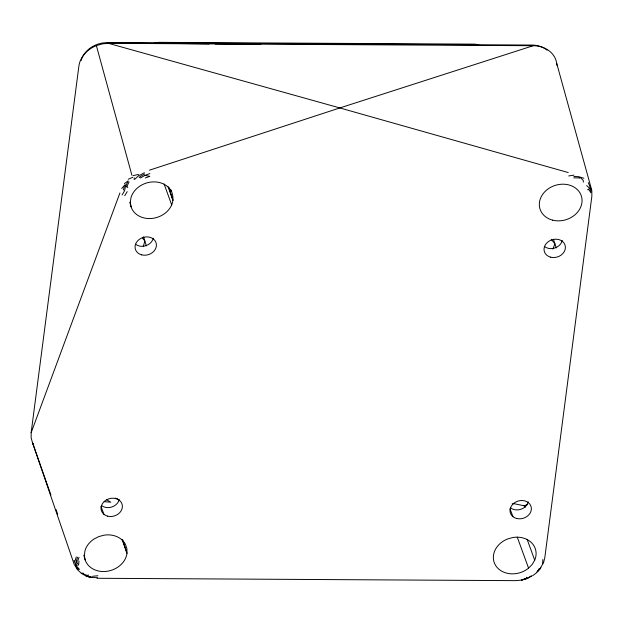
<?xml version="1.0" encoding="UTF-8"?>
<svg xmlns="http://www.w3.org/2000/svg" width="623" height="623" viewBox="0 0 623 623"><rect width="100%" height="100%" fill="white"/><g stroke="black" fill="none" stroke-linecap="round" stroke-linejoin="round"><path stroke-width="0.93" d="M78.436 569.492L75.414 565.723L76.068 565.209L76.255 561.183L77.641 557.188M542.633 563.636L542.835 559.532M134.163 179.572L134.249 177.874M79.004 561.105L78.56 565.123L76.255 561.183M74.269 564.578L32.567 442.86L31.166 437.914L31.15 432.705L78.887 66.093A27.093 22.483 -17.2 0 1 96.37 45.619L102.32 43.883L108.425 43.322L533.202 45.72A27.093 22.483 -17.2 0 1 556.923 65.29M123.424 190.07L124.592 185.218L121.719 188.512M543.567 562.616L544.782 557.819L591.85 196.362L591.834 191.199L590.472 187.998L589.522 188.091L586.671 185.607M143.345 246.412L144.84 240.953L142.433 237.916M131.071 206.867A21.673 17.989 -17.2 0 0 150.657 218.533A21.673 17.989 -17.2 0 0 171.691 204.897C173.918 199.905 172.929 194.493 170.858 189.657M75.017 560.918L76.286 556.9M77.61 561.245L79.035 557.297M31.15 432.705L119.912 192.959M552.889 249.052L554.914 243.795L551.223 239.302M128.992 181.908L127.045 186.293L127.777 187.702M526.77 577.233L526.201 578.284L521.755 579.966M122.116 194.983L124.6 190.739L125.511 186.113L125.091 184.501M534.705 560.194L532.182 564.454L528.569 568.153A21.673 17.989 -17.2 0 1 496.126 566.198A21.673 17.989 -17.2 0 1 507.831 538.872L513.079 537.478A21.673 17.989 -17.2 0 1 534.705 560.194L527.105 539.261M540.406 567.966L543.264 563.2M124.709 195.739L127.217 191.65M539.144 568.69L536.925 572.179L540.46 568.402L537.532 571.641M527.113 577.942L526.388 578.697L521.677 580.091L515.735 580.644L96.939 578.276M539.931 568.667L540.951 567.685M134.95 179.081L138.563 175.741M77.26 565.279L76.395 565.995L79.518 569.375M532.774 575.675L536.668 572.685M124.421 183.606L128.198 180.872L125.986 185.42L126.594 186.962M527.346 578.339L531.24 575.901M149.902 173.568L144.902 175.398L140.463 177.983L139.077 177.041M139.988 176.698L144.653 174.019M531.987 575.893L527.455 578.409L521.677 580.091M144.388 172.719L139.521 175.382L138.096 174.502L133.143 175.647M128.291 179.237L132.777 177.236M145.276 177.999L149.863 176.348L144.902 175.398M149.45 170.188L339.831 107.943L533.202 45.72M512.184 503.828L514.1 503.703L524.075 505.744L527.665 504.583M88.614 575.037L87.142 575.426L82.602 573.596M568.69 175.935L573.985 175.156M92.609 576.283L97.897 575.753M588.626 188.948L589.841 188.878M86.402 575.823L87.874 575.745M587.505 189.711L588.93 189.704L590.838 192.733L590.472 187.998M81.107 60.618A24.383 20.232 -17.2 0 1 107.179 42.66L532.089 45.058A24.383 20.232 -17.2 0 1 547.119 50.214M107.179 42.66L209.258 43.914M215.091 43.984L260.78 44.545M573.69 177.828L578.744 177.921M97.484 577.646L91.589 577.537L86.558 576.236M573.9 176.457L578.993 176.675L579.507 178.256M104.173 501.663L110.762 502.185L106.611 499.716M81.94 573.098L83.505 573.3M92.095 577.069L85.764 575.886L81.247 573.277M108.425 43.322L339.831 107.943L568.246 172.555M583.883 178.271L579.787 177.018L583.307 180.483L583.315 182.165M86.067 575.971L91.122 577.653M115.325 498.112L117.833 499.062M77.384 569.632L81.146 573.067M524.075 505.744L525.415 507.153M74.69 565.24L77.525 569.344M73.989 560.474L76.068 565.209M588.283 182.601L590.137 187.18M509.964 508.827L512.994 516.701M100.996 506.522L104.018 514.388M517.254 537.119L528.569 568.153M164.098 183.972L171.691 204.897M168.085 186.682L172.953 200.341L168.794 187.406M122.116 539.666L126.991 553.325A21.673 17.989 -17.2 0 1 107.374 571.236A21.673 17.989 -17.2 0 1 85.11 559.843L83.809 555.194M50.915 494.966L32.567 442.86A27.093 22.483 -17.2 0 0 33.767 445.157M56.062 509.591L57.674 514.162M76.022 566.26L76.987 569.001M553.442 239.263L556.253 247.931M122.529 539.463L126.991 553.325L126.913 548.762L125.511 544.479A21.673 17.989 -17.2 0 0 104.103 535.173L98.855 536.567L94.042 539.004A21.673 17.989 -17.2 0 0 84.962 550.787L84.362 555.389L85.11 559.843M143.57 236.818L146.366 245.906M129.779 202.21L131.071 206.859L130.332 202.405L130.931 197.81A21.673 17.989 -17.2 0 1 150.073 182.189A21.673 17.989 -17.2 0 1 171.473 191.495M556.76 63.577L591.803 190.42M96.37 45.619L131.928 175.312M119.25 499.498A10.552 8.761 -17.2 0 1 111.976 506.951A10.552 8.761 -17.2 0 1 101.549 505.541M153.274 238.204A10.552 8.761 -17.2 0 1 146 245.649A10.552 8.761 -17.2 0 1 135.573 244.239M562.25 240.509A10.552 8.761 -17.2 0 1 554.976 247.962A10.552 8.761 -17.2 0 1 544.549 246.552M528.226 501.811A10.552 8.761 -17.2 0 1 520.953 509.256A10.552 8.761 -17.2 0 1 510.525 507.846M478.729 44.794A21.992 18.254 -17.2 0 0 473.231 44.124L159.862 42.356A21.992 18.254 -17.2 0 0 154.193 42.964M552.671 220.16A21.673 17.989 -17.2 0 0 581.851 198.091A21.673 17.989 -17.2 0 0 547.524 189.345A21.673 17.989 -17.2 0 0 552.671 220.16M107.701 516.179A10.84 8.995 -17.2 0 0 122.295 505.144A10.84 8.995 -17.2 0 0 105.131 500.767A10.84 8.995 -17.2 0 0 107.701 516.179M516.677 518.484A10.84 8.995 -17.2 0 0 531.271 507.449A10.84 8.995 -17.2 0 0 514.107 503.08A10.84 8.995 -17.2 0 0 516.677 518.484M141.733 254.877A10.84 8.995 -17.2 0 0 156.326 243.842A10.84 8.995 -17.2 0 0 139.155 239.473A10.84 8.995 -17.2 0 0 141.733 254.877M550.709 257.19A10.84 8.995 -17.2 0 0 565.302 246.155A10.84 8.995 -17.2 0 0 548.131 241.779A10.84 8.995 -17.2 0 0 550.709 257.19"/></g></svg>
